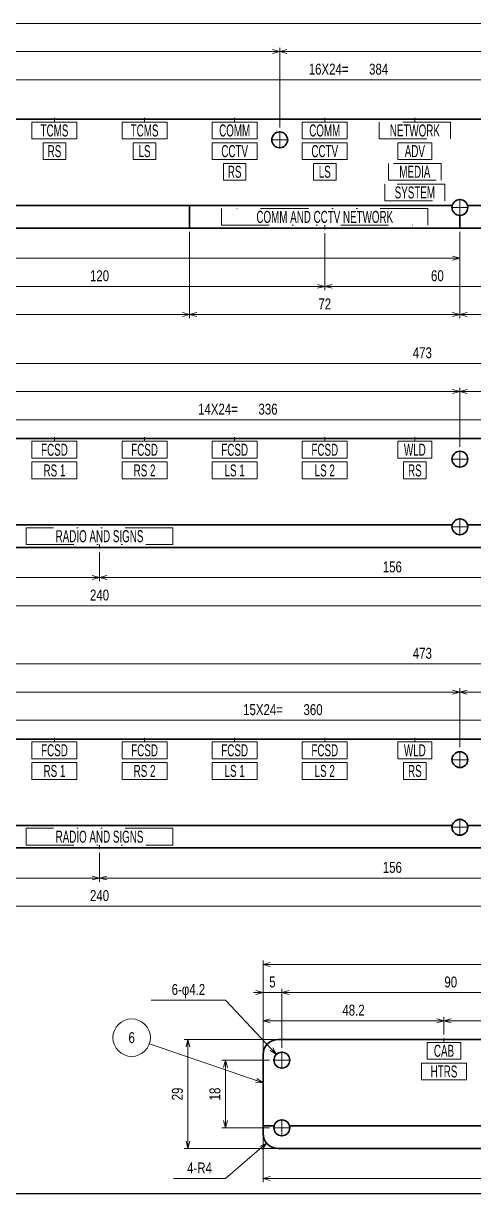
# Model space of a CAD drawing. Header units: millimetres. Extents: x 10 to 832, y 7 to 590.
# Drawn here: x 220.2 to 340.1, y 15 to 326.5 of the extents above; entities that cross this region are included whole.
import ezdxf
from ezdxf.enums import TextEntityAlignment as Align

# ---------------------------------------------------------------- set-up
doc = ezdxf.new("R2010")
doc.units = ezdxf.units.MM
doc.linetypes.add('DASHDOT', pattern=[25.3, 12.7, -6.3, 0, -6.3])
doc.linetypes.add('DIVIDE', pattern=[31.6, 12.7, -6.3, 0, -6.3, 0, -6.3])
for name, color, linetype in [('GR1_03', 7, 'Continuous'), ('GR1_08', 7, 'Continuous'), ('GR1_15', 7, 'Continuous'), ('GR1_16', 7, 'Continuous'), ('図面枠B6M', 7, 'Continuous')]:
    doc.layers.add(name, color=color, linetype=linetype)
doc.styles.add('HG丸ｺﾞｼｯｸM-PRO', font='')
doc.styles.get('HG丸ｺﾞｼｯｸM-PRO').set_extended_font_data('HG丸ｺﾞｼｯｸM-PRO')

# ---------------------------------------------------------------- blocks, each defined once
blk = doc.blocks.new('BLKF023')
at = {"layer": '図面枠B6M', "color": 2, "linetype": 'Continuous', "lineweight": 25}
blk.add_line((9.5, 15), (831.5, 15), dxfattribs=at)
blk = doc.blocks.new('BLKF032')
at = {"layer": 'GR1_08', "color": 3, "linetype": 'Continuous', "lineweight": 35}
for p, q in [((94, 301.01), (559, 301.01)), ((97.04, 278.01), (334.46, 278.01)), ((338.54, 278.01), (555.96, 278.01)), ((94, 272.01), (559, 272.01))]:
    blk.add_line(p, q, dxfattribs=at)
blk = doc.blocks.new('BLKF031')
at = {"layer": 'GR1_08', "color": 3, "linetype": 'Continuous', "lineweight": 35}
for p, q in [((264.5, 278.01), (264.5, 272.01)), ((336.5, 275.41), (336.5, 272.01))]:
    blk.add_line(p, q, dxfattribs=at)
for centre in [(288.5, 295.51), (336.5, 277.51)]:
    blk.add_circle(centre, 2.1, dxfattribs=at)
blk.add_blockref('BLKF032', (0, 0), dxfattribs=at)
blk = doc.blocks.new('BLKF077')
at = {"layer": 'GR1_03', "color": 4, "linetype": 'DIVIDE', "lineweight": 13}
for p, q in [((331.5, 289.26), (317.5, 289.26)), ((317.5, 289.26), (317.5, 284.76)), ((331.5, 284.76), (331.5, 289.26)), ((317.5, 284.76), (331.5, 284.76))]:
    blk.add_line(p, q, dxfattribs=at)
blk = doc.blocks.new('BLKF081')
at = {"layer": 'GR1_03', "color": 4, "linetype": 'DIVIDE', "lineweight": 13}
for p, q in [((234.5, 300.26), (222.5, 300.26)), ((222.5, 300.26), (222.5, 295.76)), ((234.5, 295.76), (234.5, 300.26)), ((222.5, 295.76), (234.5, 295.76))]:
    blk.add_line(p, q, dxfattribs=at)
blk = doc.blocks.new('BLKF082')
at = {"layer": 'GR1_03', "color": 4, "linetype": 'DIVIDE', "lineweight": 13}
for p, q in [((258.5, 300.26), (246.5, 300.26)), ((246.5, 300.26), (246.5, 295.76)), ((258.5, 295.76), (258.5, 300.26)), ((246.5, 295.76), (258.5, 295.76))]:
    blk.add_line(p, q, dxfattribs=at)
blk = doc.blocks.new('BLKF083')
at = {"layer": 'GR1_03', "color": 4, "linetype": 'DIVIDE', "lineweight": 13}
for p, q in [((282.5, 294.76), (270.5, 294.76)), ((270.5, 294.76), (270.5, 290.26)), ((282.5, 290.26), (282.5, 294.76)), ((270.5, 290.26), (282.5, 290.26))]:
    blk.add_line(p, q, dxfattribs=at)
blk = doc.blocks.new('BLKF084')
at = {"layer": 'GR1_03', "color": 4, "linetype": 'DIVIDE', "lineweight": 13}
for p, q in [((282.5, 300.26), (270.5, 300.26)), ((270.5, 300.26), (270.5, 295.76)), ((282.5, 295.76), (282.5, 300.26)), ((270.5, 295.76), (282.5, 295.76))]:
    blk.add_line(p, q, dxfattribs=at)
blk = doc.blocks.new('BLKF085')
at = {"layer": 'GR1_03', "color": 4, "linetype": 'DIVIDE', "lineweight": 13}
for p, q in [((306.5, 294.76), (294.5, 294.76)), ((294.5, 294.76), (294.5, 290.26)), ((306.5, 290.26), (306.5, 294.76)), ((294.5, 290.26), (306.5, 290.26))]:
    blk.add_line(p, q, dxfattribs=at)
blk = doc.blocks.new('BLKF086')
at = {"layer": 'GR1_03', "color": 4, "linetype": 'DIVIDE', "lineweight": 13}
for p, q in [((306.5, 300.26), (294.5, 300.26)), ((294.5, 300.26), (294.5, 295.76)), ((306.5, 295.76), (306.5, 300.26)), ((294.5, 295.76), (306.5, 295.76))]:
    blk.add_line(p, q, dxfattribs=at)
blk = doc.blocks.new('BLKF092')
at = {"layer": 'GR1_03', "color": 4, "linetype": 'DIVIDE', "lineweight": 13}
for p, q in [((332.5, 283.76), (316.5, 283.76)), ((316.5, 283.76), (316.5, 279.26)), ((332.5, 279.26), (332.5, 283.76)), ((316.5, 279.26), (332.5, 279.26))]:
    blk.add_line(p, q, dxfattribs=at)
blk = doc.blocks.new('BLKF097')
at = {"layer": 'GR1_03', "color": 4, "linetype": 'DIVIDE', "lineweight": 13}
for p, q in [((303.5, 289.26), (297.5, 289.26)), ((297.5, 289.26), (297.5, 284.76)), ((303.5, 284.76), (303.5, 289.26)), ((297.5, 284.76), (303.5, 284.76))]:
    blk.add_line(p, q, dxfattribs=at)
blk = doc.blocks.new('BLKF098')
at = {"layer": 'GR1_03', "color": 4, "linetype": 'DIVIDE', "lineweight": 13}
for p, q in [((279.5, 289.26), (273.5, 289.26)), ((273.5, 289.26), (273.5, 284.76)), ((279.5, 284.76), (279.5, 289.26)), ((273.5, 284.76), (279.5, 284.76))]:
    blk.add_line(p, q, dxfattribs=at)
blk = doc.blocks.new('BLKF099')
at = {"layer": 'GR1_03', "color": 4, "linetype": 'DIVIDE', "lineweight": 13}
for p, q in [((255.5, 294.76), (249.5, 294.76)), ((249.5, 294.76), (249.5, 290.26)), ((255.5, 290.26), (255.5, 294.76)), ((249.5, 290.26), (255.5, 290.26))]:
    blk.add_line(p, q, dxfattribs=at)
blk = doc.blocks.new('BLKF100')
at = {"layer": 'GR1_03', "color": 4, "linetype": 'DIVIDE', "lineweight": 13}
for p, q in [((231.5, 294.76), (225.5, 294.76)), ((225.5, 294.76), (225.5, 290.26)), ((231.5, 290.26), (231.5, 294.76)), ((225.5, 290.26), (231.5, 290.26))]:
    blk.add_line(p, q, dxfattribs=at)
blk = doc.blocks.new('BLKF106')
at = {"layer": 'GR1_03', "color": 4, "linetype": 'DIVIDE', "lineweight": 13}
for p, q in [((329, 294.76), (320, 294.76)), ((320, 294.76), (320, 290.26)), ((329, 290.26), (329, 294.76)), ((320, 290.26), (329, 290.26))]:
    blk.add_line(p, q, dxfattribs=at)
blk = doc.blocks.new('BLKF108')
at = {"layer": 'GR1_03', "color": 4, "linetype": 'DIVIDE', "lineweight": 13}
for p, q in [((334, 300.26), (315, 300.26)), ((315, 300.26), (315, 295.76)), ((334, 295.76), (334, 300.26)), ((315, 295.76), (334, 295.76))]:
    blk.add_line(p, q, dxfattribs=at)
blk = doc.blocks.new('BLKF115')
at = {"layer": 'GR1_03', "color": 4, "linetype": 'DIVIDE', "lineweight": 13}
for p, q in [((328, 277.26), (273, 277.26)), ((273, 277.26), (273, 272.76)), ((328, 272.76), (328, 277.26)), ((273, 272.76), (328, 272.76))]:
    blk.add_line(p, q, dxfattribs=at)
blk = doc.blocks.new('FXTIP_ARROW_E')
at = {"color": 0, "linetype": 'Continuous', "lineweight": -2}
for q in [(-1, 0), (-0.97, 0.26), (-0.97, -0.26)]:
    blk.add_line((0, 0), q, dxfattribs=at)
blk = doc.blocks.new('FXTIP_ARROW_S')
at = {"color": 0, "linetype": 'Continuous', "lineweight": -2}
for q in [(-1, 0), (-0.97, 0.26), (-0.97, -0.26)]:
    blk.add_line((0, 0), q, dxfattribs=at)
blk = doc.blocks.new('BLKF121')
at = {"layer": 'GR1_03', "color": 4, "linetype": 'DIVIDE', "lineweight": 13}
for p, q in [((234.5, 215.26), (222.5, 215.26)), ((222.5, 215.26), (222.5, 210.76)), ((234.5, 210.76), (234.5, 215.26)), ((222.5, 210.76), (234.5, 210.76))]:
    blk.add_line(p, q, dxfattribs=at)
blk = doc.blocks.new('BLKF122')
at = {"layer": 'GR1_03', "color": 4, "linetype": 'DIVIDE', "lineweight": 13}
for p, q in [((234.5, 209.76), (222.5, 209.76)), ((222.5, 209.76), (222.5, 205.26)), ((234.5, 205.26), (234.5, 209.76)), ((222.5, 205.26), (234.5, 205.26))]:
    blk.add_line(p, q, dxfattribs=at)
blk = doc.blocks.new('BLKF123')
at = {"layer": 'GR1_03', "color": 4, "linetype": 'DIVIDE', "lineweight": 13}
for p, q in [((258.5, 215.26), (246.5, 215.26)), ((246.5, 215.26), (246.5, 210.76)), ((258.5, 210.76), (258.5, 215.26)), ((246.5, 210.76), (258.5, 210.76))]:
    blk.add_line(p, q, dxfattribs=at)
blk = doc.blocks.new('BLKF124')
at = {"layer": 'GR1_03', "color": 4, "linetype": 'DIVIDE', "lineweight": 13}
for p, q in [((258.5, 209.76), (246.5, 209.76)), ((246.5, 209.76), (246.5, 205.26)), ((258.5, 205.26), (258.5, 209.76)), ((246.5, 205.26), (258.5, 205.26))]:
    blk.add_line(p, q, dxfattribs=at)
blk = doc.blocks.new('BLKF125')
at = {"layer": 'GR1_03', "color": 4, "linetype": 'DIVIDE', "lineweight": 13}
for p, q in [((282.5, 215.26), (270.5, 215.26)), ((270.5, 215.26), (270.5, 210.76)), ((282.5, 210.76), (282.5, 215.26)), ((270.5, 210.76), (282.5, 210.76))]:
    blk.add_line(p, q, dxfattribs=at)
blk = doc.blocks.new('BLKF126')
at = {"layer": 'GR1_03', "color": 4, "linetype": 'DIVIDE', "lineweight": 13}
for p, q in [((282.5, 209.76), (270.5, 209.76)), ((270.5, 209.76), (270.5, 205.26)), ((282.5, 205.26), (282.5, 209.76)), ((270.5, 205.26), (282.5, 205.26))]:
    blk.add_line(p, q, dxfattribs=at)
blk = doc.blocks.new('BLKF127')
at = {"layer": 'GR1_03', "color": 4, "linetype": 'DIVIDE', "lineweight": 13}
for p, q in [((306.5, 215.26), (294.5, 215.26)), ((294.5, 215.26), (294.5, 210.76)), ((306.5, 210.76), (306.5, 215.26)), ((294.5, 210.76), (306.5, 210.76))]:
    blk.add_line(p, q, dxfattribs=at)
blk = doc.blocks.new('BLKF128')
at = {"layer": 'GR1_03', "color": 4, "linetype": 'DIVIDE', "lineweight": 13}
for p, q in [((306.5, 209.76), (294.5, 209.76)), ((294.5, 209.76), (294.5, 205.26)), ((306.5, 205.26), (306.5, 209.76)), ((294.5, 205.26), (306.5, 205.26))]:
    blk.add_line(p, q, dxfattribs=at)
blk = doc.blocks.new('BLKF137')
at = {"layer": 'GR1_03', "color": 4, "linetype": 'DIVIDE', "lineweight": 13}
for p, q in [((329, 215.26), (320, 215.26)), ((320, 215.26), (320, 210.76)), ((329, 210.76), (329, 215.26)), ((320, 210.76), (329, 210.76))]:
    blk.add_line(p, q, dxfattribs=at)
blk = doc.blocks.new('BLKF151')
at = {"layer": 'GR1_03', "color": 4, "linetype": 'DIVIDE', "lineweight": 13}
for p, q in [((327.5, 209.76), (321.5, 209.76)), ((321.5, 209.76), (321.5, 205.26)), ((327.5, 205.26), (327.5, 209.76)), ((321.5, 205.26), (327.5, 205.26))]:
    blk.add_line(p, q, dxfattribs=at)
blk = doc.blocks.new('BLKF153')
at = {"layer": 'GR1_03', "color": 4, "linetype": 'DIVIDE', "lineweight": 13}
for p, q in [((260, 192.26), (221, 192.26)), ((221, 192.26), (221, 187.76)), ((260, 187.76), (260, 192.26)), ((221, 187.76), (260, 187.76))]:
    blk.add_line(p, q, dxfattribs=at)
blk = doc.blocks.new('BLKF154')
at = {"layer": 'GR1_03', "color": 4, "linetype": 'DIVIDE', "lineweight": 13}
for p, q in [((336.76, 55.26), (327.76, 55.26)), ((327.76, 55.26), (327.76, 50.76)), ((336.76, 50.76), (336.76, 55.26)), ((327.76, 50.76), (336.76, 50.76))]:
    blk.add_line(p, q, dxfattribs=at)
blk = doc.blocks.new('BLKF156')
at = {"layer": 'GR1_03', "color": 4, "linetype": 'DIVIDE', "lineweight": 13}
for p, q in [((338.26, 49.76), (326.26, 49.76)), ((326.26, 49.76), (326.26, 45.26)), ((338.26, 45.26), (338.26, 49.76)), ((326.26, 45.26), (338.26, 45.26))]:
    blk.add_line(p, q, dxfattribs=at)
blk = doc.blocks.new('BLKF307')
at = {"layer": 'GR1_08', "color": 3, "linetype": 'Continuous', "lineweight": 35}
for p, q in [((288.06, 56.01), (560.06, 56.01)), ((284.06, 52.01), (284.06, 31.01)), ((564.06, 52.01), (564.06, 31.01)), ((284.06, 33.01), (287.02, 33.01)), ((291.1, 33.01), (377.02, 33.01)), ((381.1, 33.01), (557.02, 33.01)), ((561.1, 33.01), (564.06, 33.01)), ((288.06, 27.01), (560.06, 27.01))]:
    blk.add_line(p, q, dxfattribs=at)
for centre in [(289.06, 50.51), (559.06, 50.51), (289.06, 32.51), (559.06, 32.51)]:
    blk.add_circle(centre, 2.1, dxfattribs=at)
for centre, start, end in [((288.06, 52.01), 90, 180), ((560.06, 52.01), 0, 90), ((288.06, 31.01), 180, 270), ((560.06, 31.01), 270, 0)]:
    blk.add_arc(centre, 4, start, end, dxfattribs=at)
blk = doc.blocks.new('BLKF306')
at = {"layer": 'GR1_08', "color": 3, "linetype": 'Continuous', "lineweight": 35}
for centre in [(379.06, 50.51), (379.06, 32.51)]:
    blk.add_circle(centre, 2.1, dxfattribs=at)
blk.add_blockref('BLKF307', (0, 0), dxfattribs=at)
blk = doc.blocks.new('BLKF308')
at = {"layer": 'GR1_08', "color": 3, "linetype": 'Continuous', "lineweight": 35}
for p, q in [((94, 216.01), (559, 216.01)), ((97.04, 193.01), (334.46, 193.01)), ((338.54, 193.01), (555.96, 193.01)), ((94, 187.01), (559, 187.01))]:
    blk.add_line(p, q, dxfattribs=at)
for centre in [(336.5, 210.51), (336.5, 192.51)]:
    blk.add_circle(centre, 2.1, dxfattribs=at)
blk = doc.blocks.new('BLKF327')
at = {"layer": 'GR1_03', "color": 4, "linetype": 'DIVIDE', "lineweight": 13}
for p, q in [((234.5, 135.26), (222.5, 135.26)), ((222.5, 135.26), (222.5, 130.76)), ((234.5, 130.76), (234.5, 135.26)), ((222.5, 130.76), (234.5, 130.76))]:
    blk.add_line(p, q, dxfattribs=at)
blk = doc.blocks.new('BLKF328')
at = {"layer": 'GR1_03', "color": 4, "linetype": 'DIVIDE', "lineweight": 13}
for p, q in [((234.5, 129.76), (222.5, 129.76)), ((222.5, 129.76), (222.5, 125.26)), ((234.5, 125.26), (234.5, 129.76)), ((222.5, 125.26), (234.5, 125.26))]:
    blk.add_line(p, q, dxfattribs=at)
blk = doc.blocks.new('BLKF329')
at = {"layer": 'GR1_03', "color": 4, "linetype": 'DIVIDE', "lineweight": 13}
for p, q in [((258.5, 135.26), (246.5, 135.26)), ((246.5, 135.26), (246.5, 130.76)), ((258.5, 130.76), (258.5, 135.26)), ((246.5, 130.76), (258.5, 130.76))]:
    blk.add_line(p, q, dxfattribs=at)
blk = doc.blocks.new('BLKF330')
at = {"layer": 'GR1_03', "color": 4, "linetype": 'DIVIDE', "lineweight": 13}
for p, q in [((258.5, 129.76), (246.5, 129.76)), ((246.5, 129.76), (246.5, 125.26)), ((258.5, 125.26), (258.5, 129.76)), ((246.5, 125.26), (258.5, 125.26))]:
    blk.add_line(p, q, dxfattribs=at)
blk = doc.blocks.new('BLKF331')
at = {"layer": 'GR1_03', "color": 4, "linetype": 'DIVIDE', "lineweight": 13}
for p, q in [((282.5, 135.26), (270.5, 135.26)), ((270.5, 135.26), (270.5, 130.76)), ((282.5, 130.76), (282.5, 135.26)), ((270.5, 130.76), (282.5, 130.76))]:
    blk.add_line(p, q, dxfattribs=at)
blk = doc.blocks.new('BLKF332')
at = {"layer": 'GR1_03', "color": 4, "linetype": 'DIVIDE', "lineweight": 13}
for p, q in [((282.5, 129.76), (270.5, 129.76)), ((270.5, 129.76), (270.5, 125.26)), ((282.5, 125.26), (282.5, 129.76)), ((270.5, 125.26), (282.5, 125.26))]:
    blk.add_line(p, q, dxfattribs=at)
blk = doc.blocks.new('BLKF333')
at = {"layer": 'GR1_03', "color": 4, "linetype": 'DIVIDE', "lineweight": 13}
for p, q in [((306.5, 135.26), (294.5, 135.26)), ((294.5, 135.26), (294.5, 130.76)), ((306.5, 130.76), (306.5, 135.26)), ((294.5, 130.76), (306.5, 130.76))]:
    blk.add_line(p, q, dxfattribs=at)
blk = doc.blocks.new('BLKF334')
at = {"layer": 'GR1_03', "color": 4, "linetype": 'DIVIDE', "lineweight": 13}
for p, q in [((306.5, 129.76), (294.5, 129.76)), ((294.5, 129.76), (294.5, 125.26)), ((306.5, 125.26), (306.5, 129.76)), ((294.5, 125.26), (306.5, 125.26))]:
    blk.add_line(p, q, dxfattribs=at)
blk = doc.blocks.new('BLKF343')
at = {"layer": 'GR1_03', "color": 4, "linetype": 'DIVIDE', "lineweight": 13}
for p, q in [((329, 135.26), (320, 135.26)), ((320, 135.26), (320, 130.76)), ((329, 130.76), (329, 135.26)), ((320, 130.76), (329, 130.76))]:
    blk.add_line(p, q, dxfattribs=at)
blk = doc.blocks.new('BLKF357')
at = {"layer": 'GR1_03', "color": 4, "linetype": 'DIVIDE', "lineweight": 13}
for p, q in [((327.5, 129.76), (321.5, 129.76)), ((321.5, 129.76), (321.5, 125.26)), ((327.5, 125.26), (327.5, 129.76)), ((321.5, 125.26), (327.5, 125.26))]:
    blk.add_line(p, q, dxfattribs=at)
blk = doc.blocks.new('BLKF359')
at = {"layer": 'GR1_03', "color": 4, "linetype": 'DIVIDE', "lineweight": 13}
for p, q in [((260, 112.26), (221, 112.26)), ((221, 112.26), (221, 107.76)), ((260, 107.76), (260, 112.26)), ((221, 107.76), (260, 107.76))]:
    blk.add_line(p, q, dxfattribs=at)
blk = doc.blocks.new('BLKF365')
at = {"layer": 'GR1_08', "color": 3, "linetype": 'Continuous', "lineweight": 35}
for p, q in [((94, 136.01), (559, 136.01)), ((97.04, 113.01), (334.46, 113.01)), ((338.54, 113.01), (555.96, 113.01)), ((94, 107.01), (559, 107.01))]:
    blk.add_line(p, q, dxfattribs=at)
for centre in [(336.5, 130.51), (336.5, 112.51)]:
    blk.add_circle(centre, 2.1, dxfattribs=at)

msp = doc.modelspace()

# ---------------------------------------------------------------- linework, layer by layer
at = {"layer": 'GR1_08', "color": 4, "linetype": 'DASHDOT', "lineweight": 13}
for p, q in [((228.5, 300.26), (228.5, 301.34)), ((252.5, 300.26), (252.5, 301.34)), ((276.5, 300.26), (276.5, 301.34)), ((300.5, 300.26), (300.5, 301.34)), ((324.5, 300.26), (324.5, 301.34)), ((338.8, 277.51), (334.2, 277.51)), ((336.5, 275.21), (336.5, 279.81)), ((300.5, 271.69), (300.5, 272.76)), ((228.5, 215.26), (228.5, 216.34)), ((252.5, 215.26), (252.5, 216.34)), ((276.5, 215.26), (276.5, 216.34)), ((300.5, 215.26), (300.5, 216.34)), ((324.5, 215.26), (324.5, 216.34)), ((336.5, 208.21), (336.5, 212.81)), ((338.8, 210.51), (334.2, 210.51)), ((336.5, 190.21), (336.5, 194.81)), ((338.8, 192.51), (334.2, 192.51)), ((240.5, 186.69), (240.5, 187.76)), ((228.5, 135.26), (228.5, 136.34)), ((252.5, 135.26), (252.5, 136.34)), ((276.5, 135.26), (276.5, 136.34)), ((300.5, 135.26), (300.5, 136.34)), ((324.5, 135.26), (324.5, 136.34)), ((336.5, 128.21), (336.5, 132.81)), ((338.8, 130.51), (334.2, 130.51)), ((338.8, 112.51), (334.2, 112.51)), ((336.5, 110.21), (336.5, 114.81)), ((240.5, 106.69), (240.5, 107.76)), ((332.26, 55.26), (332.26, 56.34)), ((291.36, 50.51), (286.76, 50.51)), ((289.06, 48.21), (289.06, 52.81)), ((289.06, 30.21), (289.06, 34.81)), ((291.36, 32.51), (286.76, 32.51))]:
    msp.add_line(p, q, dxfattribs=at)
at = {"layer": 'GR1_15', "color": 4, "linetype": 'Continuous', "lineweight": 13}
msp.add_line((284.06, 44.49), (253.79, 54.89), dxfattribs=at)
msp.add_circle((249.06, 56.51), 5, dxfattribs=at)
at = {"layer": 'GR1_16', "color": 4, "linetype": 'Continuous', "lineweight": 13}
for p, q in [((90, 326.51), (563, 326.51)), ((95, 319.01), (288.5, 319.01)), ((288.5, 298.81), (288.5, 320.01)), ((288.5, 319.01), (558, 319.01)), ((108.5, 311.51), (492.5, 311.51)), ((264.5, 271.01), (264.5, 248.01)), ((300.5, 270.69), (300.5, 255.51)), ((336.5, 271.01), (336.5, 248.01)), ((336.5, 271.01), (336.5, 263.01)), ((90, 264.01), (336.5, 264.01)), ((180.5, 256.51), (300.5, 256.51)), ((300.5, 256.51), (360.5, 256.51)), ((90, 249.01), (264.5, 249.01)), ((264.5, 249.01), (336.5, 249.01)), ((336.5, 249.01), (384.5, 249.01)), ((90, 236.01), (563, 236.01)), ((95, 228.51), (336.5, 228.51)), ((336.5, 213.81), (336.5, 229.51)), ((336.5, 228.51), (558, 228.51)), ((108.5, 221.01), (444.5, 221.01)), ((240.5, 185.69), (240.5, 178.01)), ((108.5, 179.01), (240.5, 179.01)), ((240.5, 179.01), (396.5, 179.01)), ((120.5, 171.51), (360.5, 171.51)), ((90, 156.01), (563, 156.01)), ((95, 148.51), (336.5, 148.51)), ((336.5, 133.81), (336.5, 149.51)), ((336.5, 148.51), (558, 148.51)), ((108.5, 141.01), (468.5, 141.01)), ((240.5, 105.69), (240.5, 98.01)), ((108.5, 99.01), (240.5, 99.01)), ((240.5, 99.01), (396.5, 99.01)), ((120.5, 91.51), (360.5, 91.51)), ((284.06, 53.01), (284.06, 77.01)), ((284.06, 76.01), (564.06, 76.01)), ((284.06, 53.01), (284.06, 69.51)), ((289.06, 53.81), (289.06, 69.51)), ((274.06, 66.51), (254.3, 66.51)), ((287.62, 52.05), (274.06, 66.51)), ((281.56, 68.51), (284.06, 68.51)), ((284.06, 68.51), (289.06, 68.51)), ((289.06, 68.51), (379.06, 68.51)), ((284.06, 53.01), (284.06, 62.01)), ((284.06, 61.01), (332.26, 61.01)), ((332.26, 57.34), (332.26, 62.01)), ((332.26, 61.01), (421.56, 61.01)), ((287.06, 56.01), (263.06, 56.01)), ((264.06, 27.01), (264.06, 56.01)), ((285.76, 50.51), (273.06, 50.51)), ((274.06, 32.51), (274.06, 50.51)), ((285.76, 32.51), (273.06, 32.51)), ((285.02, 28.41), (274.06, 19.01)), ((284.06, 30.01), (284.06, 18.01)), ((287.06, 27.01), (263.06, 27.01)), ((274.06, 19.01), (260.22, 19.01)), ((284.06, 19.01), (421.56, 19.01))]:
    msp.add_line(p, q, dxfattribs=at)
at = {"layer": 'GR1_16', "color": 4, "linetype": 'DASHDOT', "lineweight": 13}
for p, q in [((288.5, 293.21), (288.5, 297.81)), ((290.8, 295.51), (286.2, 295.51))]:
    msp.add_line(p, q, dxfattribs=at)

# ---------------------------------------------------------------- block references
at = {"layer": 'GR1_03', "color": 4, "linetype": 'DIVIDE', "lineweight": 13}
for name in ['BLKF081', 'BLKF082', 'BLKF084', 'BLKF086', 'BLKF108', 'BLKF100', 'BLKF099', 'BLKF083', 'BLKF085', 'BLKF106', 'BLKF098', 'BLKF097', 'BLKF077', 'BLKF092', 'BLKF115', 'BLKF121', 'BLKF123', 'BLKF125', 'BLKF127', 'BLKF137', 'BLKF122', 'BLKF124', 'BLKF126', 'BLKF128', 'BLKF151', 'BLKF153', 'BLKF327', 'BLKF329', 'BLKF331', 'BLKF333', 'BLKF343', 'BLKF328', 'BLKF330', 'BLKF332', 'BLKF334', 'BLKF357', 'BLKF359', 'BLKF154', 'BLKF156']:
    msp.add_blockref(name, (0, 0), dxfattribs=at)
at = {"layer": 'GR1_08', "color": 3, "linetype": 'Continuous', "lineweight": 35}
for name in ['BLKF031', 'BLKF308', 'BLKF365', 'BLKF306']:
    msp.add_blockref(name, (0, 0), dxfattribs=at)
at = {"layer": 'GR1_15', "color": 4, "linetype": 'Continuous', "lineweight": 13, "xscale": 2, "yscale": 2, "rotation": 341.041296716666}
msp.add_blockref('FXTIP_ARROW_S', (284.06, 44.49), dxfattribs=at)
at = {"layer": 'GR1_16', "color": 4, "linetype": 'Continuous', "lineweight": 13, "xscale": 2, "yscale": 2}
for name, p, rotation in [('FXTIP_ARROW_E', (288.5, 319.01), 360), ('FXTIP_ARROW_S', (288.5, 319.01), 180), ('FXTIP_ARROW_E', (336.5, 264.01), 360), ('FXTIP_ARROW_E', (300.5, 256.51), 360), ('FXTIP_ARROW_S', (300.5, 256.51), 180), ('FXTIP_ARROW_E', (264.5, 249.01), 360), ('FXTIP_ARROW_S', (264.5, 249.01), 180), ('FXTIP_ARROW_E', (336.5, 249.01), 360), ('FXTIP_ARROW_S', (336.5, 249.01), 180), ('FXTIP_ARROW_E', (336.5, 228.51), 360), ('FXTIP_ARROW_S', (336.5, 228.51), 180), ('FXTIP_ARROW_E', (240.5, 179.01), 360), ('FXTIP_ARROW_S', (240.5, 179.01), 180), ('FXTIP_ARROW_E', (336.5, 148.51), 360), ('FXTIP_ARROW_S', (336.5, 148.51), 180), ('FXTIP_ARROW_E', (240.5, 99.01), 360), ('FXTIP_ARROW_S', (240.5, 99.01), 180), ('FXTIP_ARROW_S', (284.06, 76.01), 180), ('FXTIP_ARROW_E', (284.06, 68.51), 360), ('FXTIP_ARROW_S', (289.06, 68.51), 180), ('FXTIP_ARROW_S', (284.06, 61.01), 180), ('FXTIP_ARROW_E', (332.26, 61.01), 360), ('FXTIP_ARROW_S', (332.26, 61.01), 180), ('FXTIP_ARROW_E', (264.06, 56.01), 90), ('FXTIP_ARROW_S', (287.62, 52.05), 313.1523897340053), ('FXTIP_ARROW_E', (274.06, 50.51), 90), ('FXTIP_ARROW_S', (274.06, 32.51), 270), ('FXTIP_ARROW_S', (264.06, 27.01), 270), ('FXTIP_ARROW_S', (285.02, 28.41), 40.60129464500442), ('FXTIP_ARROW_S', (284.06, 19.01), 180)]:
    msp.add_blockref(name, p, dxfattribs=dict(at, rotation=rotation))
at = {"layer": '図面枠B6M', "color": 4, "linetype": 'Continuous', "lineweight": 13}
msp.add_blockref('BLKF023', (0, 0), dxfattribs=at)

# ---------------------------------------------------------------- texts
at = {"layer": 'GR1_08', "color": 3, "linetype": 'Continuous', "lineweight": 35, "style": 'HG丸ｺﾞｼｯｸM-PRO'}
for s, width, p in [('TCMS', 0.610587, (228.5, 298.01)), ('TCMS', 0.610587, (252.5, 298.01)), ('COMM', 0.609469, (276.5, 298.01)), ('COMM', 0.609469, (300.5, 298.01)), ('NETWORK', 0.609971, (324.5, 298.01)), ('RS', 0.610797, (228.5, 292.51)), ('LS', 0.611972, (252.5, 292.51)), ('CCTV', 0.610471, (276.5, 292.51)), ('CCTV', 0.610471, (300.5, 292.51)), ('ADV', 0.610503, (324.5, 292.51)), ('RS', 0.610797, (276.5, 287.01)), ('LS', 0.611972, (300.5, 287.01)), ('MEDIA', 0.60941, (324.5, 287.01)), ('SYSTEM', 0.610516, (324.5, 281.51)), ('COMM AND CCTV NETWORK', 0.61028, (300.5, 275.01)), ('FCSD', 0.611288, (228.5, 213.01)), ('FCSD', 0.611288, (252.5, 213.01)), ('FCSD', 0.611288, (276.5, 213.01)), ('FCSD', 0.611288, (300.5, 213.01)), ('WLD', 0.611876, (324.5, 213.01)), ('RS 1', 0.610571, (228.5, 207.51)), ('RS 2', 0.610571, (252.5, 207.51)), ('LS 1', 0.611222, (276.5, 207.51)), ('LS 2', 0.611222, (300.5, 207.51)), ('RS', 0.610797, (324.5, 207.51)), ('RADIO AND SIGNS', 0.610531, (240.5, 190.01)), ('FCSD', 0.611288, (228.5, 133.01)), ('FCSD', 0.611288, (252.5, 133.01)), ('FCSD', 0.611288, (276.5, 133.01)), ('FCSD', 0.611288, (300.5, 133.01)), ('WLD', 0.611876, (324.5, 133.01)), ('RS 1', 0.610571, (228.5, 127.51)), ('RS 2', 0.610571, (252.5, 127.51)), ('LS 1', 0.611222, (276.5, 127.51)), ('LS 2', 0.611222, (300.5, 127.51)), ('RS', 0.610797, (324.5, 127.51)), ('RADIO AND SIGNS', 0.610531, (240.5, 110.01)), ('CAB', 0.610667, (332.26, 53.01)), ('HTRS', 0.611001, (332.26, 47.51))]:
    msp.add_text(s, height=3.2, dxfattribs=dict(at, width=width)).set_placement(p, align=Align.MIDDLE_CENTER)
at = {"layer": 'GR1_15', "color": 3, "linetype": 'Continuous', "lineweight": 35, "style": 'HG丸ｺﾞｼｯｸM-PRO', "width": 0.784542}
msp.add_text('6', height=2.91, rotation=0, dxfattribs=at).set_placement((249.06, 56.51), align=Align.MIDDLE_CENTER)
at = {"layer": 'GR1_16', "color": 3, "linetype": 'Continuous', "lineweight": 35, "style": 'HG丸ｺﾞｼｯｸM-PRO'}
for s, height, rotation, width, p in [('16X24=', 2.909, 0, 0.783889, (301.53, 312.01)), ('384', 2.909, 0, 0.784542, (314.85, 312.01)), ('120', 2.909, 0, 0.784542, (240.5, 257.01)), ('60', 2.909, 0, 0.784542, (330.5, 257.01)), ('72', 2.909, 0, 0.784542, (300.5, 249.51)), ('473', 2.909, 0, 0.784542, (326.5, 236.51)), ('14X24=', 2.909, 0, 0.783889, (272.06, 221.51)), ('336', 2.909, 0, 0.784542, (285.38, 221.51)), ('156', 2.909, 0, 0.784542, (318.5, 179.51)), ('240', 2.909, 0, 0.784542, (240.5, 172.01)), ('473', 2.909, 0, 0.784542, (326.5, 156.51)), ('15X24=', 2.909, 0, 0.783889, (284.06, 141.51)), ('360', 2.909, 0, 0.784542, (297.38, 141.51)), ('156', 2.909, 0, 0.784542, (318.5, 99.51)), ('240', 2.909, 0, 0.784542, (240.5, 92.01)), ('5', 2.91, 0, 0.784542, (286.56, 69.01)), ('90', 2.909, 0, 0.784542, (334.06, 69.01)), ('48.2', 2.909, 0, 0.784749, (308.16, 61.51)), ('29', 2.909, 90, 0.784542, (263.56, 41.51)), ('18', 2.909, 90, 0.784542, (273.56, 41.51))]:
    msp.add_text(s, height=height, rotation=rotation, dxfattribs=dict(at, width=width)).set_placement(p, align=Align.BOTTOM_CENTER)
for s, width, p in [('6-φ4.2', 0.783565, (264.18, 67.01)), ('4-R4', 0.783129, (267.14, 19.51))]:
    msp.add_text(s, height=2.909, dxfattribs=dict(at, width=width)).set_placement(p, align=Align.BOTTOM_CENTER)

doc.saveas('drawing.dxf')
